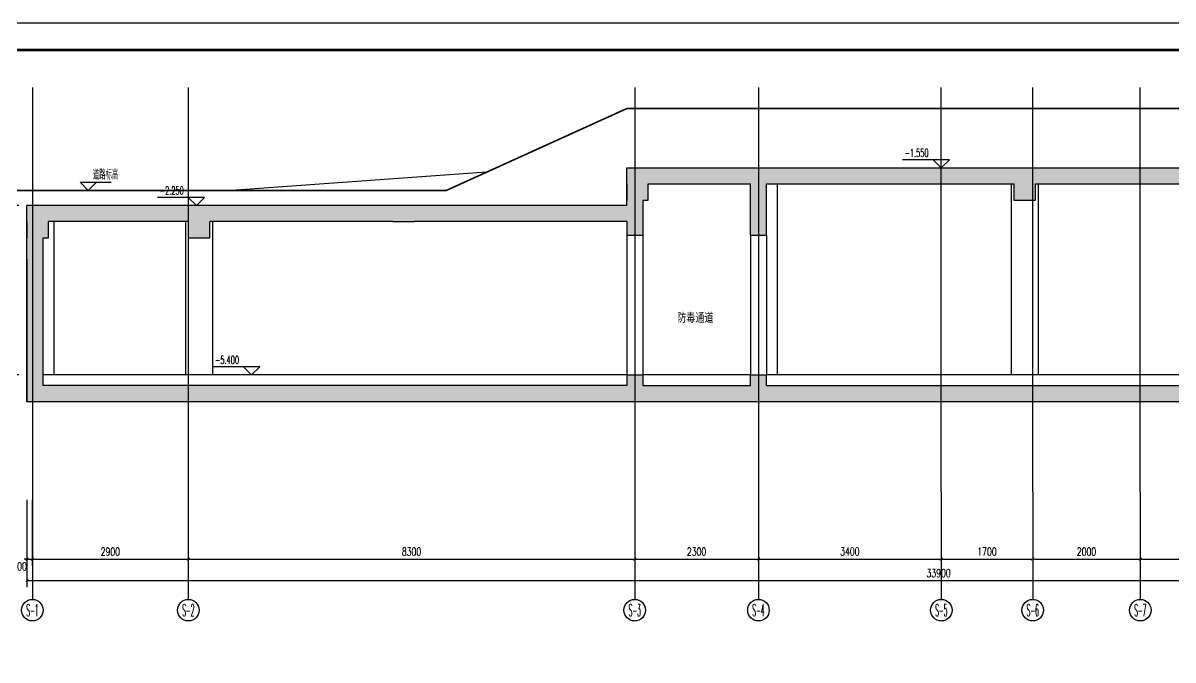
# Model space of a CAD drawing. Extents: x 0 to 2037025, y -2738621 to 0.
# Drawn here: x 1020976 to 1042357, y -1429869 to -1418026 of the extents above; entities that cross this region are included whole.
import ezdxf
from ezdxf.enums import TextEntityAlignment as Align

# ---------------------------------------------------------------- set-up
doc = ezdxf.new("R2010")
doc.units = 0
doc.header["$LTSCALE"] = 10
doc.header["$MEASUREMENT"] = 0
doc.linetypes.add('DOTE', pattern=[2.42, 2, -0.2, 0.02, -0.2])
for name, color, linetype in [('AXIS', 3, 'Continuous'), ('AXIS_TEXT', 7, 'Continuous'), ('DIM_ELEV', 3, 'Continuous'), ('DOTE', 1, 'DOTE'), ('PUB_DIM', 3, 'Continuous'), ('PUB_HATCH', 252, 'Continuous'), ('PUB_TEXT', 7, 'Continuous'), ('WALL', 4, 'Continuous'), ('图框', 142, 'Continuous'), ('批量导出图层', 1, 'Continuous')]:
    doc.layers.add(name, color=color, linetype=linetype)
doc.styles.add('_TCH_AXIS', font='COMPLEX', dxfattribs={"bigfont": 'GBCBIG'})
doc.styles.add('_TCH_DIM', font='SIMPLEX.shx', dxfattribs={"width": 0.7, "bigfont": 'GBCBIG.shx'})
doc.styles.add('_TCH_DIM_T3', font='simplex_.ttf', dxfattribs={"width": 0.705882, "bigfont": 'GBCBIG'})
doc.styles.add('COMPLEX', font='COMPLEX')
doc.styles.get("Standard").update_dxf_attribs({"font": 'gbenor.shx', "bigfont": 'gbcbig.shx'})
doc.dimstyles.new('_TCH_ARCH&&50', dxfattribs={"dimtxt": 148.75, "dimasz": 50, "dimexe": 125, "dimexo": 150, "dimgap": 63.125, "dimtad": 1, "dimdec": 0, "dimzin": 0, "dimdsep": 46, "dimtxsty": '_TCH_DIM_T3', "dimblk": 'ARCHTICK', "dimcen": 0.09, "dimclrt": 7, "dimazin": 2, "dimtfac": 1, "dimtdec": 0, "dimtix": 1, "dimtmove": 2, "dimatfit": 3, "dimfxl": 0, "dimtolj": 1, "dimtzin": 0, "dimarcsym": 0})

# ---------------------------------------------------------------- blocks, each defined once
blk = doc.blocks.new('图框A0')
at = {"layer": '图框'}
blk.add_lwpolyline([(0, 0), (0, 84100), (118900, 84100), (118900, 0)], close=True, dxfattribs=at)
at = {"layer": '图框', "const_width": 100}
blk.add_lwpolyline([(2500, 1000), (117900, 1000), (117900, 83100), (2500, 83100)], close=True, dxfattribs=at)
blk = doc.blocks.new('_ArchTick')
at = {"color": 0, "linetype": 'ByBlock', "const_width": 0.4}
blk.add_lwpolyline([(-0.5, -0.5), (0.5, 0.5)], dxfattribs=at)
blk = doc.blocks.new('*D366')
at = {"layer": 'AXIS', "color": 0, "lineweight": -2, "transparency": 16777216}
for p, q in [((1021049, -1426892), (1021049, -1428117)), ((1021149, -1426892), (1021149, -1428117)), ((1021049, -1427992), (1020999, -1427992)), ((1021049, -1427992), (1021149, -1427992)), ((1021149, -1427992), (1021199, -1427992))]:
    blk.add_line(p, q, dxfattribs=at)
at = {"layer": 'Defpoints', "color": 0, "transparency": 16777216}
for p in [(1021049, -1426742), (1021149, -1426742), (1021149, -1427992)]:
    blk.add_point(p, dxfattribs=at)
at = {"layer": 'AXIS', "color": 0, "lineweight": -2, "transparency": 16777216, "xscale": 50, "yscale": 50, "zscale": 50}
blk.add_blockref('_ArchTick', (1021049, -1427992), dxfattribs=at)
at = {"layer": 'AXIS', "color": 0, "lineweight": -2, "transparency": 16777216, "xscale": 50, "yscale": 50, "zscale": 50, "rotation": 180}
blk.add_blockref('_ArchTick', (1021149, -1427992), dxfattribs=at)
at = {"layer": 'AXIS', "color": 7, "transparency": 16777216, "insert": (1020912, -1428130), "char_height": 148.8, "attachment_point": 5, "style": '_TCH_DIM_T3'}
blk.add_mtext('\\A1;100', dxfattribs=at)
blk = doc.blocks.new('*D367')
at = {"layer": 'AXIS', "color": 0, "lineweight": -2, "transparency": 16777216}
for p, q in [((1021149, -1426892), (1021149, -1428117)), ((1024049, -1426892), (1024049, -1428117)), ((1021149, -1427992), (1024049, -1427992))]:
    blk.add_line(p, q, dxfattribs=at)
at = {"layer": 'Defpoints', "color": 0, "transparency": 16777216}
for p in [(1021149, -1426742), (1024049, -1426742), (1024049, -1427992)]:
    blk.add_point(p, dxfattribs=at)
at = {"layer": 'AXIS', "color": 0, "lineweight": -2, "transparency": 16777216, "xscale": 50, "yscale": 50, "zscale": 50, "rotation": 180}
blk.add_blockref('_ArchTick', (1021149, -1427992), dxfattribs=at)
at = {"layer": 'AXIS', "color": 0, "lineweight": -2, "transparency": 16777216, "xscale": 50, "yscale": 50, "zscale": 50}
blk.add_blockref('_ArchTick', (1024049, -1427992), dxfattribs=at)
at = {"layer": 'AXIS', "color": 7, "transparency": 16777216, "insert": (1022599, -1427854), "char_height": 148.8, "attachment_point": 5, "style": '_TCH_DIM_T3'}
blk.add_mtext('\\A1;2900', dxfattribs=at)
blk = doc.blocks.new('*D368')
at = {"layer": 'AXIS', "color": 0, "lineweight": -2, "transparency": 16777216}
for p, q in [((1024049, -1426892), (1024049, -1428117)), ((1032349, -1426892), (1032349, -1428117)), ((1024049, -1427992), (1032349, -1427992))]:
    blk.add_line(p, q, dxfattribs=at)
at = {"layer": 'Defpoints', "color": 0, "transparency": 16777216}
for p in [(1024049, -1426742), (1032349, -1426742), (1032349, -1427992)]:
    blk.add_point(p, dxfattribs=at)
at = {"layer": 'AXIS', "color": 0, "lineweight": -2, "transparency": 16777216, "xscale": 50, "yscale": 50, "zscale": 50, "rotation": 180}
blk.add_blockref('_ArchTick', (1024049, -1427992), dxfattribs=at)
at = {"layer": 'AXIS', "color": 0, "lineweight": -2, "transparency": 16777216, "xscale": 50, "yscale": 50, "zscale": 50}
blk.add_blockref('_ArchTick', (1032349, -1427992), dxfattribs=at)
at = {"layer": 'AXIS', "color": 7, "transparency": 16777216, "insert": (1028199, -1427854), "char_height": 148.8, "attachment_point": 5, "style": '_TCH_DIM_T3'}
blk.add_mtext('\\A1;8300', dxfattribs=at)
blk = doc.blocks.new('*D369')
at = {"layer": 'AXIS', "color": 0, "lineweight": -2, "transparency": 16777216}
for p, q in [((1032349, -1426892), (1032349, -1428117)), ((1034649, -1426892), (1034649, -1428117)), ((1032349, -1427992), (1034649, -1427992))]:
    blk.add_line(p, q, dxfattribs=at)
at = {"layer": 'Defpoints', "color": 0, "transparency": 16777216}
for p in [(1032349, -1426742), (1034649, -1426742), (1034649, -1427992)]:
    blk.add_point(p, dxfattribs=at)
at = {"layer": 'AXIS', "color": 0, "lineweight": -2, "transparency": 16777216, "xscale": 50, "yscale": 50, "zscale": 50, "rotation": 180}
blk.add_blockref('_ArchTick', (1032349, -1427992), dxfattribs=at)
at = {"layer": 'AXIS', "color": 0, "lineweight": -2, "transparency": 16777216, "xscale": 50, "yscale": 50, "zscale": 50}
blk.add_blockref('_ArchTick', (1034649, -1427992), dxfattribs=at)
at = {"layer": 'AXIS', "color": 7, "transparency": 16777216, "insert": (1033499, -1427854), "char_height": 148.8, "attachment_point": 5, "style": '_TCH_DIM_T3'}
blk.add_mtext('\\A1;2300', dxfattribs=at)
blk = doc.blocks.new('*D370')
at = {"layer": 'AXIS', "color": 0, "lineweight": -2, "transparency": 16777216}
for p, q in [((1034649, -1426892), (1034649, -1428117)), ((1038049, -1426892), (1038049, -1428117)), ((1034649, -1427992), (1038049, -1427992))]:
    blk.add_line(p, q, dxfattribs=at)
at = {"layer": 'Defpoints', "color": 0, "transparency": 16777216}
for p in [(1034649, -1426742), (1038049, -1426742), (1038049, -1427992)]:
    blk.add_point(p, dxfattribs=at)
at = {"layer": 'AXIS', "color": 0, "lineweight": -2, "transparency": 16777216, "xscale": 50, "yscale": 50, "zscale": 50, "rotation": 180}
blk.add_blockref('_ArchTick', (1034649, -1427992), dxfattribs=at)
at = {"layer": 'AXIS', "color": 0, "lineweight": -2, "transparency": 16777216, "xscale": 50, "yscale": 50, "zscale": 50}
blk.add_blockref('_ArchTick', (1038049, -1427992), dxfattribs=at)
at = {"layer": 'AXIS', "color": 7, "transparency": 16777216, "insert": (1036349, -1427852), "char_height": 148.8, "attachment_point": 5, "style": '_TCH_DIM_T3'}
blk.add_mtext('\\A1;3400', dxfattribs=at)
blk = doc.blocks.new('*D371')
at = {"layer": 'AXIS', "color": 0, "lineweight": -2, "transparency": 16777216}
for p, q in [((1038049, -1426892), (1038049, -1428117)), ((1039749, -1426892), (1039749, -1428117)), ((1038049, -1427992), (1039749, -1427992))]:
    blk.add_line(p, q, dxfattribs=at)
at = {"layer": 'Defpoints', "color": 0, "transparency": 16777216}
for p in [(1038049, -1426742), (1039749, -1426742), (1039749, -1427992)]:
    blk.add_point(p, dxfattribs=at)
at = {"layer": 'AXIS', "color": 0, "lineweight": -2, "transparency": 16777216, "xscale": 50, "yscale": 50, "zscale": 50, "rotation": 180}
blk.add_blockref('_ArchTick', (1038049, -1427992), dxfattribs=at)
at = {"layer": 'AXIS', "color": 0, "lineweight": -2, "transparency": 16777216, "xscale": 50, "yscale": 50, "zscale": 50}
blk.add_blockref('_ArchTick', (1039749, -1427992), dxfattribs=at)
at = {"layer": 'AXIS', "color": 7, "transparency": 16777216, "insert": (1038899, -1427854), "char_height": 148.8, "attachment_point": 5, "style": '_TCH_DIM_T3'}
blk.add_mtext('\\A1;1700', dxfattribs=at)
blk = doc.blocks.new('*D372')
at = {"layer": 'AXIS', "color": 0, "lineweight": -2, "transparency": 16777216}
for p, q in [((1039749, -1426892), (1039749, -1428117)), ((1041749, -1426892), (1041749, -1428117)), ((1039749, -1427992), (1041749, -1427992))]:
    blk.add_line(p, q, dxfattribs=at)
at = {"layer": 'Defpoints', "color": 0, "transparency": 16777216}
for p in [(1039749, -1426742), (1041749, -1426742), (1041749, -1427992)]:
    blk.add_point(p, dxfattribs=at)
at = {"layer": 'AXIS', "color": 0, "lineweight": -2, "transparency": 16777216, "xscale": 50, "yscale": 50, "zscale": 50, "rotation": 180}
blk.add_blockref('_ArchTick', (1039749, -1427992), dxfattribs=at)
at = {"layer": 'AXIS', "color": 0, "lineweight": -2, "transparency": 16777216, "xscale": 50, "yscale": 50, "zscale": 50}
blk.add_blockref('_ArchTick', (1041749, -1427992), dxfattribs=at)
at = {"layer": 'AXIS', "color": 7, "transparency": 16777216, "insert": (1040749, -1427854), "char_height": 148.8, "attachment_point": 5, "style": '_TCH_DIM_T3'}
blk.add_mtext('\\A1;2000', dxfattribs=at)
blk = doc.blocks.new('*D373')
at = {"layer": 'AXIS', "color": 0, "lineweight": -2, "transparency": 16777216}
for p, q in [((1041749, -1426892), (1041749, -1428117)), ((1047349, -1426892), (1047349, -1428117)), ((1041749, -1427992), (1047349, -1427992))]:
    blk.add_line(p, q, dxfattribs=at)
at = {"layer": 'Defpoints', "color": 0, "transparency": 16777216}
for p in [(1041749, -1426742), (1047349, -1426742), (1047349, -1427992)]:
    blk.add_point(p, dxfattribs=at)
at = {"layer": 'AXIS', "color": 0, "lineweight": -2, "transparency": 16777216, "xscale": 50, "yscale": 50, "zscale": 50, "rotation": 180}
blk.add_blockref('_ArchTick', (1041749, -1427992), dxfattribs=at)
at = {"layer": 'AXIS', "color": 0, "lineweight": -2, "transparency": 16777216, "xscale": 50, "yscale": 50, "zscale": 50}
blk.add_blockref('_ArchTick', (1047349, -1427992), dxfattribs=at)
at = {"layer": 'AXIS', "color": 7, "transparency": 16777216, "insert": (1044549, -1427854), "char_height": 148.8, "attachment_point": 5, "style": '_TCH_DIM_T3'}
blk.add_mtext('\\A1;5600', dxfattribs=at)
blk = doc.blocks.new('*D376')
at = {"layer": 'AXIS', "color": 0, "lineweight": -2, "transparency": 16777216}
for p, q in [((1021049, -1426892), (1021049, -1428517)), ((1054949, -1426892), (1054949, -1428517)), ((1021049, -1428392), (1054949, -1428392))]:
    blk.add_line(p, q, dxfattribs=at)
at = {"layer": 'Defpoints', "color": 0, "transparency": 16777216}
for p in [(1021049, -1426742), (1054949, -1426742), (1054949, -1428392)]:
    blk.add_point(p, dxfattribs=at)
at = {"layer": 'AXIS', "color": 0, "lineweight": -2, "transparency": 16777216, "xscale": 50, "yscale": 50, "zscale": 50, "rotation": 180}
blk.add_blockref('_ArchTick', (1021049, -1428392), dxfattribs=at)
at = {"layer": 'AXIS', "color": 0, "lineweight": -2, "transparency": 16777216, "xscale": 50, "yscale": 50, "zscale": 50}
blk.add_blockref('_ArchTick', (1054949, -1428392), dxfattribs=at)
at = {"layer": 'AXIS', "color": 7, "transparency": 16777216, "insert": (1037999, -1428254), "char_height": 148.8, "attachment_point": 5, "style": '_TCH_DIM_T3'}
blk.add_mtext('\\A1;33900', dxfattribs=at)
blk = doc.blocks.new('*D562')
at = {"layer": 'Defpoints', "color": 0, "transparency": 16777216}
for p in [(1020123, -1421418), (1021049, -1421418), (1021049, -1424568)]:
    blk.add_point(p, dxfattribs=at)
at = {"layer": 'PUB_DIM', "color": 0, "lineweight": -2, "transparency": 16777216}
for p, q in [((1020899, -1421418), (1019998, -1421418)), ((1020123, -1424568), (1020123, -1421418)), ((1020899, -1424568), (1019998, -1424568))]:
    blk.add_line(p, q, dxfattribs=at)
at = {"layer": 'PUB_DIM', "color": 0, "lineweight": -2, "transparency": 16777216, "xscale": 50, "yscale": 50, "zscale": 50}
for p, rotation in [((1020123, -1421418), 90), ((1020123, -1424568), 270)]:
    blk.add_blockref('_ArchTick', p, dxfattribs=dict(at, rotation=rotation))
at = {"layer": 'PUB_DIM', "color": 7, "transparency": 16777216, "insert": (1019985, -1422993), "char_height": 148.8, "attachment_point": 5, "rotation": 90, "style": '_TCH_DIM_T3'}
blk.add_mtext('\\A1;3150', dxfattribs=at)
blk = doc.blocks.new('_AXISO')
blk.add_circle((0, 0), 0.5)
at = {"layer": 'AXIS_TEXT', "style": 'COMPLEX', "width": 1.041667}
blk.add_attdef('A', text='', height=0.56, dxfattribs=at).set_placement((-0.25, -0.28), (0.25, -0.28), align=Align.FIT)

msp = doc.modelspace()

# ---------------------------------------------------------------- hatches: boundary and pattern name
at = {"layer": 'PUB_HATCH'}
h = msp.add_hatch(dxfattribs=at)
h.set_pattern_fill('钢筋混凝土', color=256, scale=50)
h.set_pattern_definition([(45, (0, 0), (-88.388348, 88.388348), []), (50, (0, 0), (358.63009, -31.376067), [37.5, -412.5]), (355, (0, 0), (-69.37567, 376.09607), [30, -330]), (100.4514, (29.9, -2.6), (289.25469, 344.71977), [31.870095, -350.571056]), (46.1842, (0, 100), (533.62052, -82.75951), [56.25, -618.75]), (96.6356, (44.47, 93.1), (467.33135, 487.05894), [47.80514, -525.8565]), (351.1842, (0, 100), (467.33097, 487.0593), [45, -495]), (21, (50, 75), (298.453526, -201.309445), [37.5, -412.5]), (326, (50, 75), (121.657666, 362.57502), [30, -330]), (71.4514, (74.87, 58.22), (420.111314, 161.26525), [31.870095, -350.571056]), (37.5, (0, 0), (6.079928, 166.446927), [0, -326, 0, -335, 0, -331.25]), (7.5, (0, 0), (131.534769, 197.205856), [0, -191, 0, -318.5, 0, -126.25]), (327.5, (-111.5, 0), (266.911218, -11.277436), [0, -125, 0, -390, 0, -517.5]), (317.5, (-161.5, 0), (291.593085, 50.05249), [0, -162.5, 0, -259, 0, -367.5])])
h.paths.add_polyline_path([(1054949.5, -1420717.8), (1032199.5, -1420717.8), (1032199.5, -1421417.8), (1021049.5, -1421417.8), (1021049.5, -1425067.8), (1048498.9, -1425067.8), (1049249.5, -1426367.8), (1051349.5, -1426367.8), (1052100, -1425067.8), (1054949.5, -1425067.8)])
h.paths.add_polyline_path([(1047249.5, -1421017.8), (1047249.5, -1421317.8), (1047649.5, -1421317.8), (1047649.5, -1421017.8), (1051649.5, -1421017.8), (1052049.5, -1421017.8), (1054549.5, -1421017.8), (1054549.5, -1421317.8), (1054649.5, -1421317.8), (1054649.5, -1424767.8), (1050599.5, -1424767.8), (1050599.5, -1424867.8), (1051049.5, -1424867.8), (1051049.5, -1426067.8), (1049549.5, -1426067.8), (1049549.5, -1424867.8), (1049699.5, -1424867.8), (1049699.5, -1424767.8), (1034799.5, -1424767.8), (1034799.5, -1424567.8), (1034499.5, -1424567.8), (1034499.5, -1424767.8), (1032499.5, -1424767.8), (1032499.5, -1424567.8), (1032199.5, -1424567.8), (1032199.5, -1424767.8), (1021349.5, -1424767.8), (1021349.5, -1422017.8), (1021449.5, -1422017.8), (1021449.5, -1421717.8), (1024049.5, -1421717.8), (1024049.5, -1422017.8), (1024449.5, -1422017.8), (1024449.5, -1421717.8), (1027849.5, -1421717.8), (1028249.5, -1421717.8), (1032199.5, -1421717.8), (1032199.5, -1421967.8), (1032499.5, -1421967.8), (1032499.5, -1421317.8), (1032599.5, -1421317.8), (1032599.5, -1421017.8), (1034499.5, -1421017.8), (1034499.5, -1421967.8), (1034799.5, -1421967.8), (1034799.5, -1421017.8), (1039399.5, -1421017.8), (1039399.5, -1421317.8), (1039799.5, -1421317.8), (1039799.5, -1421017.8)], flags=16)
h.paths.add_polyline_path([(1049649.5, -1424667.8), (1049649.5, -1424567.8), (1050649.5, -1424567.8), (1050649.5, -1424667.8), (1050599.5, -1424667.8), (1049699.5, -1424651.1), (1049699.5, -1424667.8)], flags=0)
h.paths.add_polyline_path([(1050449.5, -1425917.8), (1050299.5, -1426067.8), (1050149.5, -1425917.8)], flags=0)
h.paths.add_polyline_path([(1024499.5, -1424567.8), (1024499.5, -1424417.8), (1025377, -1424417.8), (1025227, -1424567.8)], flags=0)
h.paths.add_polyline_path([(1049580.5, -1425902.5), (1050039.9, -1425902.5), (1050039.9, -1425679.4), (1049580.5, -1425679.4)], flags=8)
h.paths.add_polyline_path([(1024508, -1424402.5), (1024967.4, -1424402.5), (1024967.4, -1424179.4), (1024508, -1424179.4)], flags=8)

# ---------------------------------------------------------------- linework, layer by layer
for p, q in [((1034999.5, -1421017.8), (1034999.5, -1424567.8)), ((1039349.5, -1421017.8), (1039349.5, -1424567.8)), ((1039849.5, -1421017.8), (1039849.5, -1424567.8)), ((1021549.5, -1421717.8), (1021549.5, -1424567.8)), ((1023999.5, -1421717.8), (1023999.5, -1424567.8)), ((1024499.5, -1421717.8), (1024499.5, -1424567.8)), ((1032199.5, -1421967.8), (1032199.5, -1424567.8)), ((1032499.5, -1421967.8), (1032499.5, -1424567.8)), ((1034499.5, -1421967.8), (1034499.5, -1424567.8)), ((1034799.5, -1421967.8), (1034799.5, -1424567.8)), ((1032199.5, -1424567.8), (1021349.5, -1424567.8)), ((1034499.5, -1424567.8), (1032499.5, -1424567.8)), ((1049599.5, -1424567.8), (1034799.5, -1424567.8))]:
    msp.add_line(p, q)
at = {"const_width": 30}
msp.add_lwpolyline([(1032199.5, -1419617.8), (1028849.5, -1421137.8), (1024849.5, -1421137.8), (1020629.4, -1421137.8)], dxfattribs=at)
at = {"const_width": 30, "elevation": 61098}
msp.add_lwpolyline([(1032199.5, -1419617.8), (1055147.5, -1419617.8)], dxfattribs=at)
at = {"layer": 'AXIS'}
for p, q in [((1021149.5, -1426742.3), (1021149.5, -1428742.3)), ((1024049.5, -1426742.3), (1024049.5, -1428742.3)), ((1032349.5, -1426742.3), (1032349.5, -1428742.3)), ((1034649.5, -1426742.3), (1034649.5, -1428742.3)), ((1038049.5, -1426742.3), (1038049.5, -1428742.3)), ((1039749.5, -1426742.3), (1039749.5, -1428742.3)), ((1041749.5, -1426742.3), (1041749.5, -1428742.3))]:
    msp.add_line(p, q, dxfattribs=at)
at = {"layer": 'DIM_ELEV'}
for p, q in [((1038199.5, -1420567.8), (1037325, -1420567.8)), ((1038049.5, -1420717.8), (1037899.5, -1420567.8)), ((1038049.5, -1420717.8), (1038199.5, -1420567.8)), ((1022190.3, -1421137.8), (1022040.3, -1420987.8)), ((1022040.3, -1420987.8), (1022612.9, -1420987.8)), ((1022190.3, -1421137.8), (1022340.3, -1420987.8)), ((1024349.5, -1421267.8), (1023475, -1421267.8)), ((1024199.5, -1421417.8), (1024049.5, -1421267.8)), ((1024199.5, -1421417.8), (1024349.5, -1421267.8)), ((1025377, -1424417.8), (1024502.5, -1424417.8)), ((1025227, -1424567.8), (1025077, -1424417.8)), ((1025227, -1424567.8), (1025377, -1424417.8))]:
    msp.add_line(p, q, dxfattribs=at)
at = {"layer": 'DOTE'}
for p, q in [((1021149.5, -1419222.5), (1021149.5, -1426742.3)), ((1024049.5, -1419222.5), (1024049.5, -1426742.3)), ((1032349.5, -1419222.5), (1032349.5, -1426742.3)), ((1034649.5, -1419222.5), (1034649.5, -1426742.3)), ((1038049.5, -1426742.3), (1038049.5, -1419222.5)), ((1039749.5, -1426742.3), (1039749.5, -1419222.5)), ((1041749.5, -1426742.3), (1041749.5, -1419222.5))]:
    msp.add_line(p, q, dxfattribs=at)
at = {"layer": 'PUB_DIM'}
msp.add_line((1029594.6, -1420799.7, 1001.9), (1024849.5, -1421137.8), dxfattribs=at)
at = {"layer": 'WALL'}
for p, q in [((1032199.5, -1420717.8), (1054949.5, -1420717.8)), ((1032199.5, -1421417.8), (1032199.5, -1420717.8)), ((1032599.5, -1421017.8), (1034499.5, -1421017.8)), ((1034499.5, -1421967.8), (1034499.5, -1421017.8)), ((1034799.5, -1421967.8), (1034799.5, -1421017.8)), ((1034799.5, -1421017.8), (1039399.5, -1421017.8)), ((1039799.5, -1421017.8), (1047249.5, -1421017.8)), ((1032199.5, -1421417.8), (1021049.5, -1421417.8)), ((1021049.5, -1425067.8), (1021049.5, -1421417.8)), ((1032499.5, -1421317.8), (1032499.5, -1421967.8)), ((1024049.5, -1421717.8), (1021449.5, -1421717.8)), ((1027849.5, -1421717.8), (1024449.5, -1421717.8)), ((1032199.5, -1421717.8), (1028249.5, -1421717.8)), ((1032199.5, -1421717.8), (1032199.5, -1421967.8)), ((1021349.5, -1424767.8), (1021349.5, -1422017.8)), ((1032199.5, -1421967.8), (1032499.5, -1421967.8)), ((1034499.5, -1421967.8), (1034799.5, -1421967.8)), ((1021049.5, -1422417.8), (1021049.5, -1425067.8)), ((1032199.5, -1424567.8), (1032199.5, -1424767.8)), ((1032199.5, -1424567.8), (1032499.5, -1424567.8)), ((1032499.5, -1424567.8), (1032499.5, -1424767.8)), ((1034499.5, -1424767.8), (1034499.5, -1424567.8)), ((1034499.5, -1424567.8), (1034799.5, -1424567.8)), ((1034799.5, -1424767.8), (1034799.5, -1424567.8)), ((1032199.5, -1424767.8), (1021349.5, -1424767.8)), ((1032499.5, -1424767.8), (1034499.5, -1424767.8)), ((1034799.5, -1424767.8), (1049699.5, -1424767.8)), ((1048498.9, -1425067.8), (1021049.5, -1425067.8))]:
    msp.add_line(p, q, dxfattribs=at)
for points in [[(1027787.4, -1421017.8), (1027787.4, -1421017.8)], [(1032687.4, -1421017.8), (1032687.4, -1421017.8)], [(1040137.4, -1421017.8), (1040137.4, -1421017.8)], [(1040537.4, -1421017.8), (1040537.4, -1421017.8)]]:
    msp.add_lwpolyline(points, close=True, dxfattribs=at)
for points in [[(1032199.5, -1421017.8), (1032199.5, -1421317.8)], [(1032499.5, -1421317.8), (1032599.5, -1421317.8), (1032599.5, -1421017.8)], [(1039399.5, -1421017.8), (1039399.5, -1421317.8), (1039799.5, -1421317.8), (1039799.5, -1421017.8)], [(1021049.5, -1421717.8), (1021049.5, -1422017.8)], [(1021349.5, -1422017.8), (1021449.5, -1422017.8), (1021449.5, -1421717.8)], [(1024049.5, -1421717.8), (1024049.5, -1422017.8), (1024449.5, -1422017.8), (1024449.5, -1421717.8)], [(1027849.5, -1421717.8), (1027849.5, -1421717.8), (1028249.5, -1421717.8), (1028249.5, -1421717.8)]]:
    msp.add_lwpolyline(points, dxfattribs=at)
at = {"layer": '批量导出图层'}
msp.add_lwpolyline([(1010038.5, -1418026.1), (1069488.5, -1418026.1), (1069488.5, -1460076.1), (1010038.5, -1460076.1)], close=True, dxfattribs=at)

# ---------------------------------------------------------------- block references
at = {"xscale": 0.5, "yscale": 0.5, "zscale": 0.5}
msp.add_blockref('图框A0', (1010038.5, -1460076.1), dxfattribs=at)
at = {"layer": 'AXIS'}
ref = msp.add_blockref('_AXISO', (1021149.5, -1428942.3), dxfattribs=dict(at, xscale=400, yscale=400, zscale=400))
ref.add_attrib('A', 'S-1', dxfattribs={"layer": 'AXIS_TEXT', "height": 226.27, "style": '_TCH_AXIS', "width": 0.381818}).set_placement((1021036.3, -1429055.4), (1021262.6, -1429055.4), align=Align.FIT)
ref = msp.add_blockref('_AXISO', (1024049.5, -1428942.3), dxfattribs=dict(at, xscale=400, yscale=400, zscale=400))
ref.add_attrib('A', 'S-2', dxfattribs={"layer": 'AXIS_TEXT', "height": 226.27, "style": '_TCH_AXIS', "width": 0.35}).set_placement((1023936.3, -1429055.4), (1024162.6, -1429055.4), align=Align.FIT)
ref = msp.add_blockref('_AXISO', (1032349.5, -1428942.3), dxfattribs=dict(at, xscale=400, yscale=400, zscale=400))
ref.add_attrib('A', 'S-3', dxfattribs={"layer": 'AXIS_TEXT', "height": 226.27, "style": '_TCH_AXIS', "width": 0.35}).set_placement((1032236.3, -1429055.4), (1032462.6, -1429055.4), align=Align.FIT)
ref = msp.add_blockref('_AXISO', (1034649.5, -1428942.3), dxfattribs=dict(at, xscale=400, yscale=400, zscale=400))
ref.add_attrib('A', 'S-4', dxfattribs={"layer": 'AXIS_TEXT', "height": 226.27, "style": '_TCH_AXIS', "width": 0.33871}).set_placement((1034536.3, -1429055.4), (1034762.6, -1429055.4), align=Align.FIT)
ref = msp.add_blockref('_AXISO', (1038049.5, -1428942.3), dxfattribs=dict(at, xscale=400, yscale=400, zscale=400))
ref.add_attrib('A', 'S-5', dxfattribs={"layer": 'AXIS_TEXT', "height": 226.27, "style": '_TCH_AXIS', "width": 0.35}).set_placement((1037936.3, -1429055.4), (1038162.6, -1429055.4), align=Align.FIT)
ref = msp.add_blockref('_AXISO', (1039749.5, -1428942.3), dxfattribs=dict(at, xscale=400, yscale=400, zscale=400))
ref.add_attrib('A', 'S-6', dxfattribs={"layer": 'AXIS_TEXT', "height": 226.27, "style": '_TCH_AXIS', "width": 0.35}).set_placement((1039636.3, -1429055.4), (1039862.6, -1429055.4), align=Align.FIT)
ref = msp.add_blockref('_AXISO', (1041749.5, -1428942.3), dxfattribs=dict(at, xscale=400, yscale=400, zscale=400))
ref.add_attrib('A', 'S-7', dxfattribs={"layer": 'AXIS_TEXT', "height": 226.27, "style": '_TCH_AXIS', "width": 0.35}).set_placement((1041636.3, -1429055.4), (1041862.6, -1429055.4), align=Align.FIT)

# ---------------------------------------------------------------- texts
at = {"layer": 'PUB_TEXT', "style": '_TCH_DIM'}
for s, height, width, p in [('-1.550', 148.75, 0.494118, (1037365.6, -1420515.3)), ('道路标高', 168.79, 0.7, (1022274.7, -1420935.3)), ('-2.250', 148.75, 0.494118, (1023517.7, -1421215.3)), ('-5.400', 148.75, 0.494118, (1024545.2, -1424365.3))]:
    msp.add_text(s, height=height, dxfattribs=dict(at, width=width)).set_placement(p)
at = {"layer": 'PUB_TEXT'}
msp.add_text('防毒通道', height=168.79, dxfattribs=at).set_placement((1033137.3, -1423600.1))

# ---------------------------------------------------------------- dimensions: what is measured, and where the dimension line sits
at = {"layer": 'AXIS'}
dim = msp.add_linear_dim(base=(1021149.5, -1427992.3), p1=(1021049.5, -1426742.3), p2=(1021149.5, -1426742.3), angle=0, dimstyle='_TCH_ARCH&&50', dxfattribs=at)
dim.commit()
dim.dimension.update_dxf_attribs({"geometry": '*D366', "text_midpoint": (1020912, -1428129.8), "dimtype": 129})
for p1, p2, distance, picture, middle in [((1021049.5, -1426742.3), (1054949.5, -1426742.3), -1650, '*D376', (1037999.5, -1428254.1)), ((1021149.5, -1426742.3), (1024049.5, -1426742.3), -1250, '*D367', (1022599.5, -1427854.1)), ((1024049.5, -1426742.3), (1032349.5, -1426742.3), -1250, '*D368', (1028199.5, -1427854.1)), ((1032349.5, -1426742.3), (1034649.5, -1426742.3), -1250, '*D369', (1033499.5, -1427854.1)), ((1034649.5, -1426742.3), (1038049.5, -1426742.3), -1250, '*D370', (1036349.5, -1427852.4)), ((1038049.5, -1426742.3), (1039749.5, -1426742.3), -1250, '*D371', (1038899.5, -1427854.1)), ((1039749.5, -1426742.3), (1041749.5, -1426742.3), -1250, '*D372', (1040749.5, -1427854.1)), ((1041749.5, -1426742.3), (1047349.5, -1426742.3), -1250, '*D373', (1044549.5, -1427854.1))]:
    dim = msp.add_aligned_dim(p1=p1, p2=p2, distance=distance, dimstyle='_TCH_ARCH&&50', dxfattribs=at)
    dim.commit()
    dim.dimension.update_dxf_attribs({"geometry": picture, "text_midpoint": middle})
at = {"layer": 'PUB_DIM'}
dim = msp.add_aligned_dim(p1=(1021049.5, -1424567.8), p2=(1021049.5, -1421417.8), distance=926.4, dimstyle='_TCH_ARCH&&50', dxfattribs=at)
dim.commit()
dim.dimension.update_dxf_attribs({"geometry": '*D562', "text_midpoint": (1019984.9, -1422992.8)})

doc.saveas('drawing.dxf')
